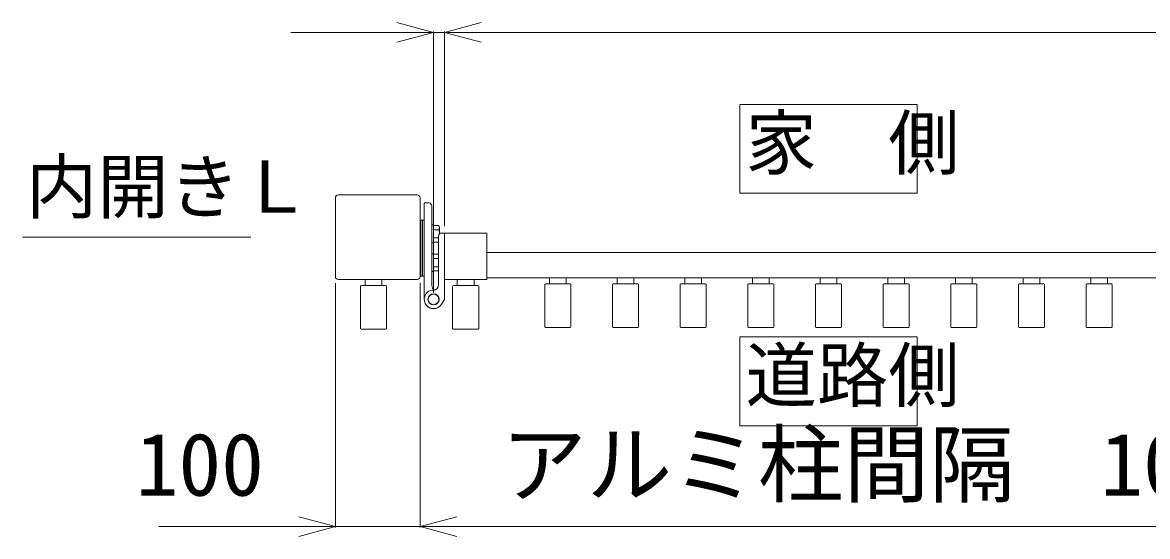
# Model space of a CAD drawing. Units: millimetres, scale not verified. Extents: x -6116 to 6499, y -4320 to 4590.
# Drawn here: x -4488 to -3158, y 2511 to 3119 of the extents above; entities that cross this region are included whole.
import ezdxf
from ezdxf.enums import TextEntityAlignment as Align

# ---------------------------------------------------------------- set-up
doc = ezdxf.new("R2010")
doc.units = ezdxf.units.MM
doc.header["$LTSCALE"] = 20
doc.layers.add('0-0_0', color=7, linetype='Continuous', lineweight=9)
doc.styles.add('ＭＳ ゴシック', font='')
doc.styles.get('ＭＳ ゴシック').set_extended_font_data('MS Gothic')

msp = doc.modelspace()

# ---------------------------------------------------------------- linework, layer by layer
at = {"layer": '0-0_0'}
for p, q in [((-3988.79, 3107.03), (-3945.32, 3118.68)), ((-4001.79, 3107.03), (-4045.25, 3095.39)), ((-4001.79, 2799.16), (-4001.79, 3107.83)), ((-3988.79, 3107.03), (-4001.79, 3107.03)), ((-3988.79, 2877.66), (-3988.79, 3107.83)), ((-2988.79, 3107.03), (-3988.79, 3107.03)), ((-3988.79, 3107.03), (-3945.32, 3095.39)), ((-3639.79, 3021.66), (-3429.79, 3021.66)), ((-3639.79, 2916.66), (-3639.79, 3021.66)), ((-4021.29, 2914.66), (-4114.29, 2914.66)), ((-4117.79, 2911.16), (-4117.79, 2818.16)), ((-4017.79, 2911.16), (-4017.79, 2818.16)), ((-4012.79, 2791.16), (-4012.79, 2904.66)), ((-4007.29, 2905.16), (-4012.29, 2905.16)), ((-4003.79, 2807.68), (-4003.79, 2901.66)), ((-4017.79, 2818.71), (-4017.79, 2884.71)), ((-4017.79, 2818.71), (-4017.79, 2884.71)), ((-4016.79, 2884.71), (-4016.79, 2818.71)), ((-4016.79, 2884.71), (-4014.79, 2884.71)), ((-4016.79, 2884.71), (-4016.79, 2818.71)), ((-4016.79, 2884.71), (-4014.79, 2884.71)), ((-4014.79, 2884.71), (-4014.79, 2818.71)), ((-4014.79, 2884.71), (-4012.79, 2884.71)), ((-4014.79, 2884.71), (-4014.79, 2818.71)), ((-4014.79, 2884.71), (-4012.79, 2884.71)), ((-4001.79, 2879.16), (-4001.79, 2858.16)), ((-4001.79, 2878.46), (-3995.68, 2878.46)), ((-4001.79, 2878.46), (-4001.79, 2858.86)), ((-4001.79, 2873.55), (-3995.68, 2873.55)), ((-3994.79, 2876), (-3994.79, 2868.61)), ((-4487.79, 2864.66), (-4217.79, 2864.66)), ((-4001.79, 2863.76), (-3995.79, 2863.76)), ((-3995.79, 2808.16), (-3995.79, 2866.16)), ((-3989.29, 2869.66), (-3992.29, 2869.66)), ((-3988.79, 2869.66), (-3939.29, 2869.66)), ((-3988.79, 2869.66), (-3988.79, 2814.66)), ((-3988.79, 2862.66), (-3988.79, 2869.16)), ((-3988.79, 2842.68), (-3988.79, 2861.16)), ((-3938.79, 2869.16), (-3938.79, 2815.16)), ((-4001.79, 2858.16), (-4003.79, 2858.16)), ((-4001.79, 2858.86), (-3995.68, 2858.86)), ((-3130.79, 2846.66), (-3938.79, 2846.66)), ((-4001.79, 2845.16), (-4001.79, 2824.16)), ((-4001.79, 2844.46), (-4001.79, 2824.86)), ((-4001.79, 2844.46), (-3995.79, 2844.46)), ((-4001.79, 2839.55), (-3995.79, 2839.55)), ((-3988.79, 2823.46), (-3988.79, 2841.64)), ((-4001.79, 2824.16), (-4003.79, 2824.16)), ((-4001.79, 2829.76), (-3995.79, 2829.76)), ((-4001.79, 2824.86), (-3995.79, 2824.86)), ((-3988.79, 2791.45), (-3988.79, 2821.96)), ((-4117.79, 2810.16), (-4117.79, 2521.5)), ((-4021.29, 2814.66), (-4114.29, 2814.66)), ((-4058.29, 2807.46), (-4087.29, 2807.46)), ((-4082.79, 2814.16), (-4082.79, 2807.46)), ((-4063.29, 2814.66), (-4082.29, 2814.66)), ((-4062.79, 2814.16), (-4062.79, 2807.46)), ((-4016.79, 2818.71), (-4017.79, 2818.71)), ((-4016.79, 2818.71), (-4017.79, 2818.71)), ((-4017.79, 2810.71), (-4017.79, 2521.5)), ((-3988.79, 2814.66), (-3939.29, 2814.66)), ((-3949.29, 2807.46), (-3978.29, 2807.46)), ((-3973.79, 2814.16), (-3973.79, 2807.46)), ((-3954.29, 2814.66), (-3973.29, 2814.66)), ((-3953.79, 2814.16), (-3953.79, 2807.46)), ((-3130.79, 2816.66), (-3938.79, 2816.66)), ((-3870.29, 2758.86), (-3870.29, 2808.46)), ((-3869.29, 2809.46), (-3840.29, 2809.46)), ((-3864.79, 2816.16), (-3864.79, 2809.46)), ((-3864.29, 2816.66), (-3845.29, 2816.66)), ((-3844.79, 2816.16), (-3844.79, 2809.46)), ((-3839.29, 2758.86), (-3839.29, 2808.46)), ((-3790.29, 2758.86), (-3790.29, 2808.46)), ((-3789.29, 2809.46), (-3760.29, 2809.46)), ((-3784.79, 2816.16), (-3784.79, 2809.46)), ((-3784.29, 2816.66), (-3765.29, 2816.66)), ((-3764.79, 2816.16), (-3764.79, 2809.46)), ((-3759.29, 2758.86), (-3759.29, 2808.46)), ((-3710.29, 2758.86), (-3710.29, 2808.46)), ((-3709.29, 2809.46), (-3680.29, 2809.46)), ((-3704.79, 2816.16), (-3704.79, 2809.46)), ((-3704.29, 2816.66), (-3685.29, 2816.66)), ((-3684.79, 2816.16), (-3684.79, 2809.46)), ((-3679.29, 2758.86), (-3679.29, 2808.46)), ((-3630.29, 2758.86), (-3630.29, 2808.46)), ((-3629.29, 2809.46), (-3600.29, 2809.46)), ((-3624.79, 2816.16), (-3624.79, 2809.46)), ((-3624.29, 2816.66), (-3605.29, 2816.66)), ((-3604.79, 2816.16), (-3604.79, 2809.46)), ((-3599.29, 2758.86), (-3599.29, 2808.46)), ((-3550.29, 2758.86), (-3550.29, 2808.46)), ((-3549.29, 2809.46), (-3520.29, 2809.46)), ((-3544.79, 2816.16), (-3544.79, 2809.46)), ((-3544.29, 2816.66), (-3525.29, 2816.66)), ((-3524.79, 2816.16), (-3524.79, 2809.46)), ((-3519.29, 2758.86), (-3519.29, 2808.46)), ((-3470.29, 2758.86), (-3470.29, 2808.46)), ((-3469.29, 2809.46), (-3440.29, 2809.46)), ((-3464.79, 2816.16), (-3464.79, 2809.46)), ((-3464.29, 2816.66), (-3445.29, 2816.66)), ((-3444.79, 2816.16), (-3444.79, 2809.46)), ((-3439.29, 2758.86), (-3439.29, 2808.46)), ((-3390.29, 2758.86), (-3390.29, 2808.46)), ((-3389.29, 2809.46), (-3360.29, 2809.46)), ((-3384.79, 2816.16), (-3384.79, 2809.46)), ((-3384.29, 2816.66), (-3365.29, 2816.66)), ((-3364.79, 2816.16), (-3364.79, 2809.46)), ((-3359.29, 2758.86), (-3359.29, 2808.46)), ((-3310.29, 2758.86), (-3310.29, 2808.46)), ((-3309.29, 2809.46), (-3280.29, 2809.46)), ((-3304.79, 2816.16), (-3304.79, 2809.46)), ((-3304.29, 2816.66), (-3285.29, 2816.66)), ((-3284.79, 2816.16), (-3284.79, 2809.46)), ((-3279.29, 2758.86), (-3279.29, 2808.46)), ((-3230.29, 2758.86), (-3230.29, 2808.46)), ((-3229.29, 2809.46), (-3200.29, 2809.46)), ((-3224.79, 2816.16), (-3224.79, 2809.46)), ((-3224.29, 2816.66), (-3205.29, 2816.66)), ((-3204.79, 2816.16), (-3204.79, 2809.46)), ((-3199.29, 2758.86), (-3199.29, 2808.46)), ((-4088.29, 2756.86), (-4088.29, 2806.46)), ((-4057.29, 2756.86), (-4057.29, 2806.46)), ((-3979.29, 2756.86), (-3979.29, 2806.46)), ((-3948.29, 2756.86), (-3948.29, 2806.46)), ((-3988.94, 2790.91), (-3992.48, 2785.29)), ((-4058.29, 2755.86), (-4087.29, 2755.86)), ((-3949.29, 2755.86), (-3978.29, 2755.86)), ((-3869.29, 2757.86), (-3840.29, 2757.86)), ((-3789.29, 2757.86), (-3760.29, 2757.86)), ((-3709.29, 2757.86), (-3680.29, 2757.86)), ((-3629.29, 2757.86), (-3600.29, 2757.86)), ((-3549.29, 2757.86), (-3520.29, 2757.86)), ((-3469.29, 2757.86), (-3440.29, 2757.86)), ((-3389.29, 2757.86), (-3360.29, 2757.86)), ((-3309.29, 2757.86), (-3280.29, 2757.86)), ((-3229.29, 2757.86), (-3200.29, 2757.86)), ((-3639.79, 2746.66), (-3429.79, 2746.66)), ((-3639.79, 2641.66), (-3639.79, 2746.66)), ((-4017.79, 2522.3), (-3974.32, 2533.95)), ((-4117.79, 2522.3), (-4161.25, 2510.65)), ((-4017.79, 2522.3), (-4117.79, 2522.3)), ((-2926.79, 2522.3), (-4017.79, 2522.3)), ((-4017.79, 2522.3), (-3974.32, 2510.65))]:
    msp.add_line(p, q, dxfattribs=at)
for points in [[(-4170.59, 3107.03), (-4001.79, 3107.03), (-4045.25, 3118.68)], [(-3639.79, 2916.66), (-3429.79, 2916.66), (-3429.79, 3021.66)], [(-4017.79, 2884.71), (-4016.79, 2884.71), (-4016.79, 2818.71)], [(-4017.79, 2884.71), (-4016.79, 2884.71), (-4016.79, 2818.71)], [(-4014.79, 2884.71), (-4014.79, 2818.71), (-4016.79, 2818.71)], [(-4014.79, 2884.71), (-4014.79, 2818.71), (-4016.79, 2818.71)], [(-4012.79, 2884.71), (-4012.79, 2818.71), (-4014.79, 2818.71)], [(-4012.79, 2884.71), (-4012.79, 2818.71), (-4014.79, 2818.71)], [(-4003.79, 2858.16), (-4003.79, 2879.16), (-4001.79, 2879.16)], [(-4003.79, 2824.16), (-4003.79, 2845.16), (-4001.79, 2845.16)], [(-3639.79, 2641.66), (-3429.79, 2641.66), (-3429.79, 2746.66)], [(-4326.59, 2522.3), (-4117.79, 2522.3), (-4161.25, 2533.95)]]:
    msp.add_lwpolyline(points, dxfattribs=at)
for radius in [6.6, 6.3]:
    msp.add_circle((-4001.79, 2791.16), radius, dxfattribs=at)
for centre, radius, start, end in [((-4114.29, 2911.16), 3.5, 90, 180), ((-4114.29, 2911.16), 3.5, 90, 180), ((-4021.29, 2911.16), 3.5, 0, 90), ((-4021.29, 2911.16), 3.5, 0, 90), ((-4012.29, 2904.66), 0.5, 90, 180), ((-4007.29, 2901.66), 3.5, 0, 90), ((-3998.6, 2876), 3.81, 319.92558, 40.07442), ((-4008.61, 2868.66), 13.82, 359.79022, 20.73082), ((-3992.29, 2866.16), 3.5, 90, 180), ((-3989.29, 2869.16), 0.5, 0, 90), ((-3939.29, 2869.16), 0.5, 0, 90), ((-4114.29, 2818.16), 3.5, 180, 270), ((-4087.29, 2806.46), 1, 90, 180), ((-4082.29, 2814.16), 0.5, 90, 180), ((-4063.29, 2814.16), 0.5, 0, 90), ((-4058.29, 2806.46), 1, 360, 90), ((-4021.29, 2818.16), 3.5, 270, 0), ((-3997.79, 2807.68), 6, 180, 243.58053), ((-4001.79, 2808.16), 6, 270, 0), ((-3978.29, 2806.46), 1, 90, 180), ((-3973.29, 2814.16), 0.5, 90, 180), ((-3954.29, 2814.16), 0.5, 0, 90), ((-3949.29, 2806.46), 1, 360, 90), ((-3939.29, 2815.16), 0.5, 270, 0), ((-3869.29, 2808.46), 1, 90, 180), ((-3864.29, 2816.16), 0.5, 90, 180), ((-3845.29, 2816.16), 0.5, 0, 90), ((-3840.29, 2808.46), 1, 0, 90), ((-3789.29, 2808.46), 1, 90, 180), ((-3784.29, 2816.16), 0.5, 90, 180), ((-3765.29, 2816.16), 0.5, 0, 90), ((-3760.29, 2808.46), 1, 0, 90), ((-3709.29, 2808.46), 1, 90, 180), ((-3704.29, 2816.16), 0.5, 90, 180), ((-3685.29, 2816.16), 0.5, 0, 90), ((-3680.29, 2808.46), 1, 0, 90), ((-3629.29, 2808.46), 1, 90, 180), ((-3624.29, 2816.16), 0.5, 90, 180), ((-3605.29, 2816.16), 0.5, 0, 90), ((-3600.29, 2808.46), 1, 0, 90), ((-3549.29, 2808.46), 1, 90, 180), ((-3544.29, 2816.16), 0.5, 90, 180), ((-3525.29, 2816.16), 0.5, 0, 90), ((-3520.29, 2808.46), 1, 0, 90), ((-3469.29, 2808.46), 1, 90, 180), ((-3464.29, 2816.16), 0.5, 90, 180), ((-3445.29, 2816.16), 0.5, 0, 90), ((-3440.29, 2808.46), 1, 0, 90), ((-3389.29, 2808.46), 1, 90, 180), ((-3384.29, 2816.16), 0.5, 90, 180), ((-3365.29, 2816.16), 0.5, 0, 90), ((-3360.29, 2808.46), 1, 0, 90), ((-3309.29, 2808.46), 1, 90, 180), ((-3304.29, 2816.16), 0.5, 90, 180), ((-3285.29, 2816.16), 0.5, 0, 90), ((-3280.29, 2808.46), 1, 0, 90), ((-3229.29, 2808.46), 1, 90, 180), ((-3224.29, 2816.16), 0.5, 90, 180), ((-3205.29, 2816.16), 0.5, 0, 90), ((-3200.29, 2808.46), 1, 0, 90), ((-4001.79, 2791.16), 11, 90, 327.80423), ((-4001.79, 2791.16), 11, 180, 327.8), ((-3989.79, 2791.45), 1, 327.8, 0), ((-4087.29, 2756.86), 1, 180, 270), ((-4058.29, 2756.86), 1, 270, 360), ((-3978.29, 2756.86), 1, 180, 270), ((-3949.29, 2756.86), 1, 270, 360), ((-3869.29, 2758.86), 1, 180, 270), ((-3840.29, 2758.86), 1, 270, 0), ((-3789.29, 2758.86), 1, 180, 270), ((-3760.29, 2758.86), 1, 270, 0), ((-3709.29, 2758.86), 1, 180, 270), ((-3680.29, 2758.86), 1, 270, 0), ((-3629.29, 2758.86), 1, 180, 270), ((-3600.29, 2758.86), 1, 270, 0), ((-3549.29, 2758.86), 1, 180, 270), ((-3520.29, 2758.86), 1, 270, 0), ((-3469.29, 2758.86), 1, 180, 270), ((-3440.29, 2758.86), 1, 270, 0), ((-3389.29, 2758.86), 1, 180, 270), ((-3360.29, 2758.86), 1, 270, 0), ((-3309.29, 2758.86), 1, 180, 270), ((-3280.29, 2758.86), 1, 270, 0), ((-3229.29, 2758.86), 1, 180, 270), ((-3200.29, 2758.86), 1, 270, 0)]:
    msp.add_arc(centre, radius, start, end, dxfattribs=at)

# ---------------------------------------------------------------- texts
at = {"layer": '0-0_0', "style": 'ＭＳ ゴシック'}
for s, height, p in [('家\u3000側', 61.86, (-3632.89, 2926.97)), ('内開きＬ', 61.86, (-4483.7, 2874.97)), ('道路側', 61.86, (-3632.89, 2651.97)), ('アルミ柱間隔\u30001091±5', 74.23, (-3922.02, 2536.68)), ('100', 74.23, (-4353.87, 2536.68))]:
    msp.add_text(s, height=height, dxfattribs=at).set_placement(p, align=Align.BOTTOM_LEFT)

doc.saveas('drawing.dxf')
